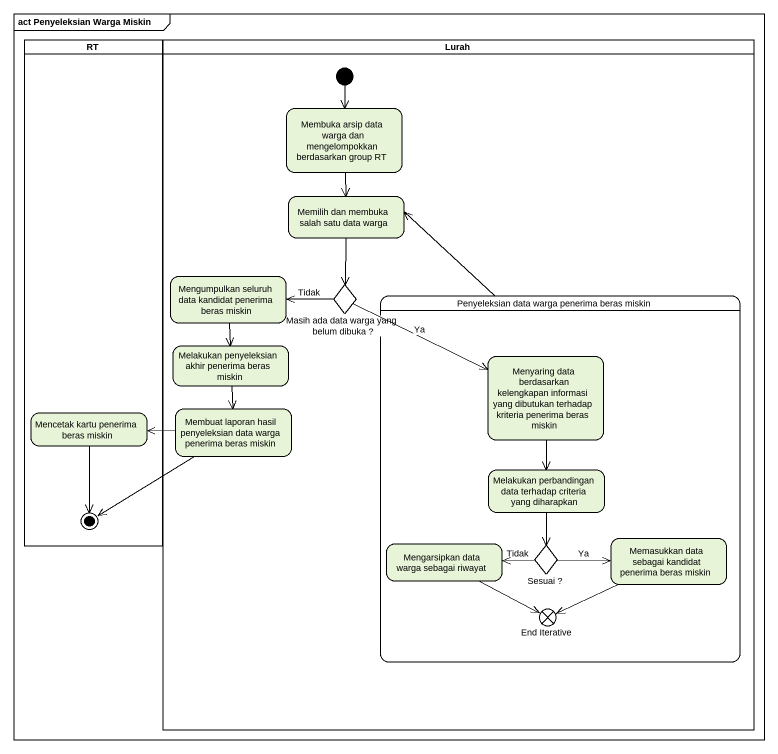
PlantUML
@startuml
mainframe act Penyeleksian Warga Miskin
hide empty description
state RT <<partition>> {
  state "Mencetak kartu penerima beras miskin" as Mencetak_kartu_penerima
  state final1 <<end>>
}
state Lurah <<partition>> {
  state "Membuka arsip data warga dan mengelompokkan berdasarkan group RT" as Membuka_arsip_data_warga
  state "Memilih dan membuka salah satu data warga" as Memilih_dan_membuka_salah
  state "Mengumpulkan seluruh data kandidat penerima beras miskin" as Mengumpulkan_seluruh_data
  state "Masih ada data warga yang belum dibuka ?" as Masih_ada_data_warga_yang <<choice>>
  state "Penyeleksian data warga penerima beras miskin" as Penyeleksian_data_warga {
    state "Menyaring data berdasarkan kelengkapan informasi yang dibutukan terhadap kriteria penerima beras miskin" as Menyaring_data_berdasarkan
    state "Melakukan perbandingan data terhadap criteria yang diharapkan" as Melakukan_perbandingan_data
    state "Mengarsipkan data warga sebagai riwayat" as Mengarsipkan_data_warga
    state "Sesuai ?" as Sesuai <<choice>>
    state "Memasukkan data sebagai kandidat penerima beras miskin" as Memasukkan_data_sebagai
    state "End Iterative" as End_Iterative <<end>>
  }
  state "Melakukan penyeleksian akhir penerima beras miskin" as Melakukan_penyeleksian
  state "Membuat laporan hasil penyeleksian data warga penerima beras miskin" as Membuat_laporan_hasil
  [*] --> Membuka_arsip_data_warga
}
Membuka_arsip_data_warga --> Memilih_dan_membuka_salah
Memilih_dan_membuka_salah --> Masih_ada_data_warga_yang
Mengumpulkan_seluruh_data --> Melakukan_penyeleksian
Masih_ada_data_warga_yang -left-> Mengumpulkan_seluruh_data : Tidak
Masih_ada_data_warga_yang -right-> Menyaring_data_berdasarkan : Ya
Penyeleksian_data_warga -up-> Memilih_dan_membuka_salah
Melakukan_penyeleksian --> Membuat_laporan_hasil
Menyaring_data_berdasarkan --> Melakukan_perbandingan_data
Mencetak_kartu_penerima --> final1
Membuat_laporan_hasil -left-> Mencetak_kartu_penerima
Membuat_laporan_hasil --> final1
Melakukan_perbandingan_data --> Sesuai
Mengarsipkan_data_warga -right-> End_Iterative
Sesuai -left-> Mengarsipkan_data_warga : Tidak
Sesuai -right-> Memasukkan_data_sebagai : Ya
Memasukkan_data_sebagai -left-> End_Iterative
@enduml
